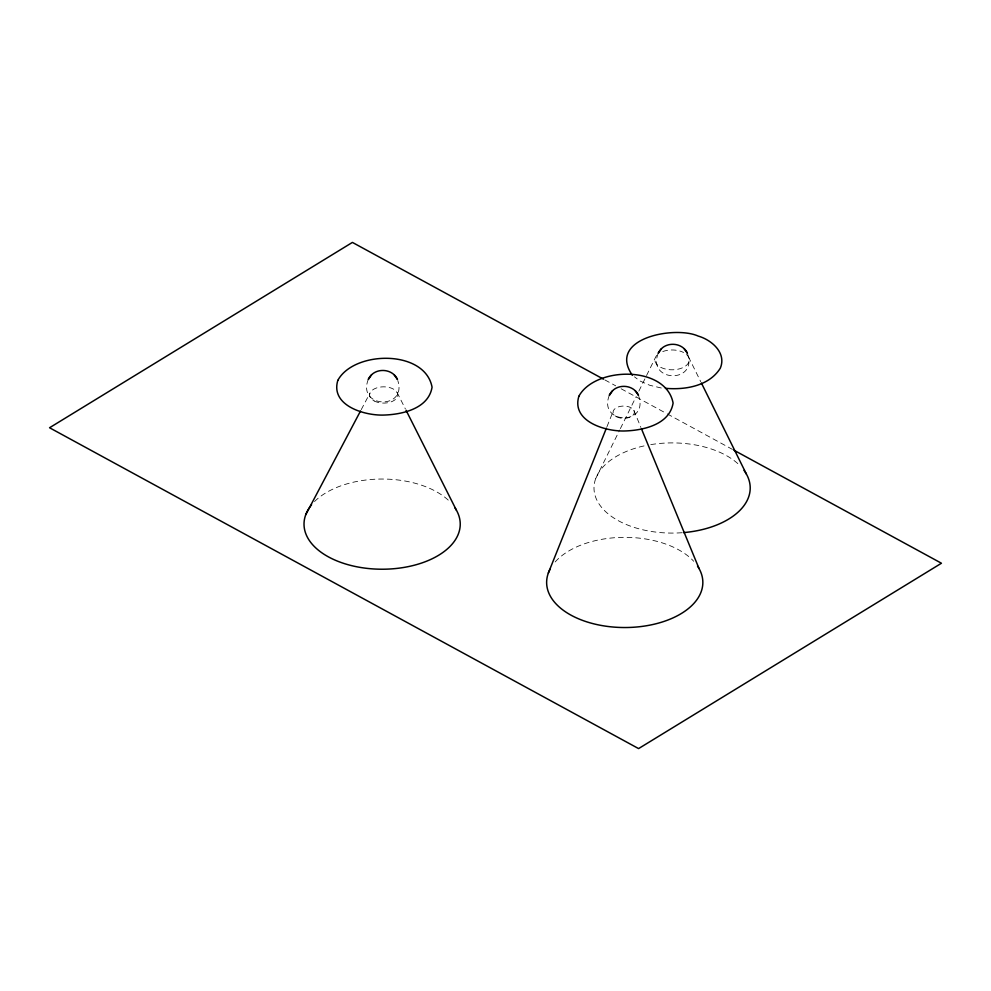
<?xml version="1.0" encoding="UTF-8"?>
<svg xmlns="http://www.w3.org/2000/svg" width="991" height="991" viewBox="0 0 991 991"><rect width="100%" height="100%" fill="white"/><g stroke="black" fill="none" stroke-linecap="round" stroke-linejoin="round"><path stroke-width="0.74" stroke-dasharray="4.96 3.72" d="M368.268 379.454C356.834 408.354 407.437 410.014 397.787 380.519M609.304 395.347C597.87 424.247 648.473 425.919 638.823 396.425M658.21 353.291C646.776 382.192 697.391 383.851 687.729 354.357M606.963 426.712L613.293 410.931M595.715 478.591L619.685 430.007M620.366 428.62L636.123 396.685M638.861 391.135L655.299 357.813M361.244 409.642L369.891 393.266M661.307 388.014L649.774 385.288L639.876 380.928L634.475 376.853M604.857 379.912L615.708 385.821M621.146 388.782L665.927 413.173M667.29 413.916L732.436 449.394M397.069 392.448L405.356 408.887M688.448 356.822L700.724 381.659M633.844 410.311L640.892 427.418M681.944 532.724A78.103 45.09 0 0 1 596.235 498.708A78.103 45.09 0 0 1 645.054 445.69M650.777 444.612A78.103 45.09 0 0 1 739.98 465.683M686.515 354.481A17.181 9.922 0 0 1 672.988 369.792A17.181 9.922 0 0 1 656.798 355.373M662.756 351.557A17.181 9.922 0 0 1 683.604 352.511M314.494 501.57A78.103 45.09 0 0 1 382.365 479.037A78.103 45.09 0 0 1 450.001 501.818M555.158 561.947A78.103 45.09 0 0 1 624.095 537.345A78.103 45.09 0 0 1 693.712 561.278M374.239 400.996A14.085 8.139 0 0 0 397.453 396.648A14.085 8.139 0 0 0 379.318 387.221A14.085 8.139 0 0 0 374.239 400.996M616.575 416.777A10.653 6.157 0 0 0 634.129 413.495A10.653 6.157 0 0 0 620.416 406.36A10.653 6.157 0 0 0 616.575 416.777"/><path stroke-width="1.49" d="M548.345 573.033L606.393 428.149M305.736 514.738L360.513 411.005M394.22 374.895L397.465 379.454C392.163 367.55 373.557 367.388 368.268 379.454L369.779 377.348M635.256 390.801L638.501 395.347C633.199 383.443 614.593 383.282 609.304 395.347L610.815 393.254M684.162 348.733L687.42 353.291C682.118 341.387 663.499 341.226 658.21 353.291L659.721 351.186M370.213 376.716L371.526 374.895M611.249 392.622L612.562 390.801M660.155 350.554L661.468 348.733M665.444 388.311C685.041 390.07 709.06 386.168 720.296 368.206C726.775 352.858 711.538 339.863 698.122 336.048C674.66 325.506 606.826 338.315 632.32 375.217M603.494 379.169L352.412 242.411L49.55 427.753L638.588 748.589L941.45 563.235L733.798 450.137M406.05 410.249L456.417 510.216M701.405 383.034L746.396 474.082M641.474 428.843L699.039 568.524M744.018 470.403A78.103 45.09 0 0 1 683.394 532.613M454.906 507.764A78.103 45.09 0 0 1 379.342 569.193A78.103 45.09 0 0 1 311.558 504.803M697.515 566.072A78.103 45.09 0 0 1 627.65 627.501A78.103 45.09 0 0 1 550.055 569.243M337.82 380.371C330.201 405.554 364.515 415.737 383.777 415.068C402.259 414.498 428.508 408.726 432.064 387.196C424.99 349.228 353.96 350.492 337.82 380.371M578.855 396.276C571.237 421.46 605.551 431.642 624.813 430.974C643.295 430.391 669.544 424.631 673.1 403.089C666.026 365.122 595.009 366.397 578.855 396.276"/></g></svg>
